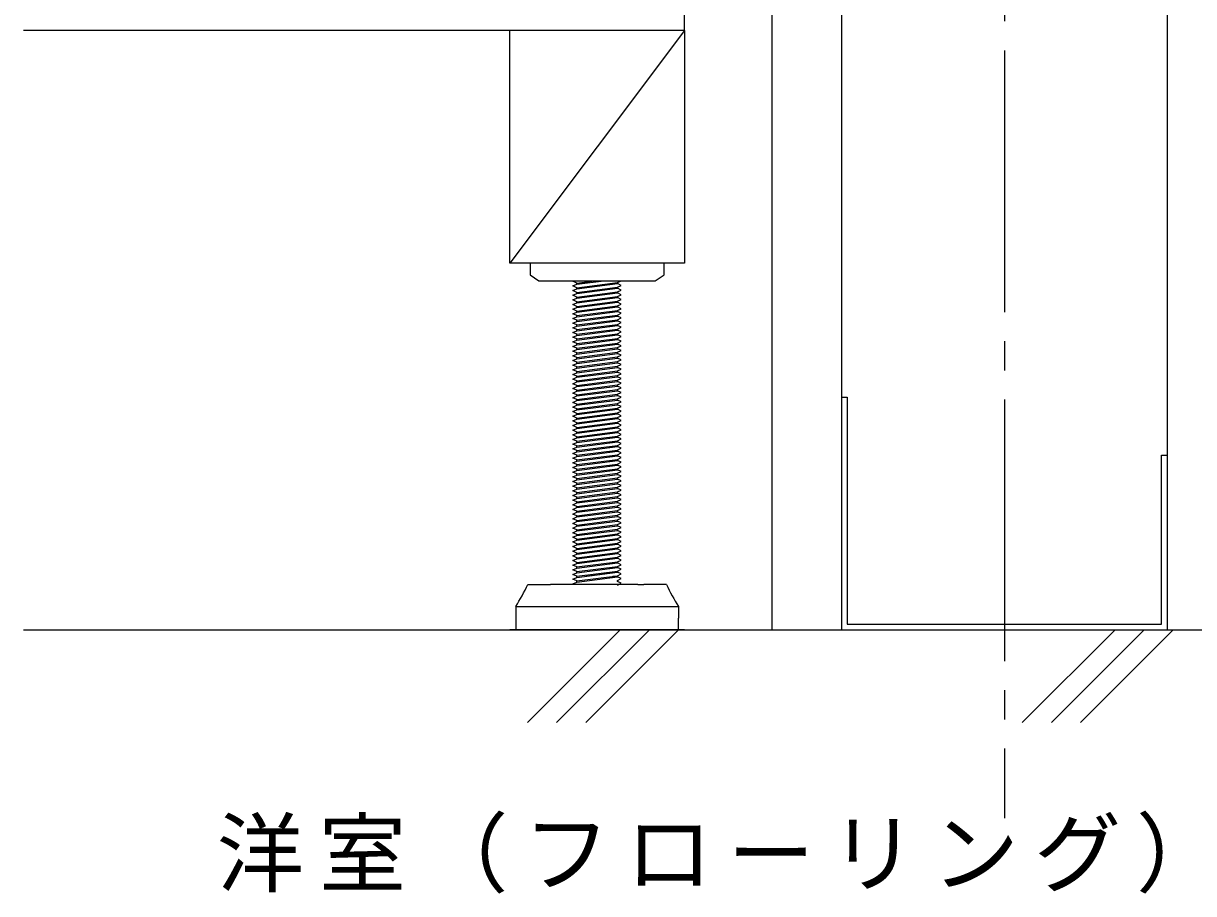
# Model space of a CAD drawing. Units: millimetres, scale not verified. Extents: x -688 to 687, y -487 to 475.
# Drawn here: x 100.3 to 301.4, y -82.5 to 67.1 of the extents above; entities that cross this region are included whole.
import ezdxf

# ---------------------------------------------------------------- set-up
doc = ezdxf.new("R2010")
doc.units = ezdxf.units.MM
doc.header["$LTSCALE"] = 5
doc.linetypes.add('CHAIN2', pattern=[12, 9, -1, 1, -1])
doc.layers.add('1-0_中心線', color=7, linetype='CHAIN2')
doc.layers.add('1-2_太線１', color=7, linetype='Continuous')
doc.styles.add('ＭＳ ゴシック', font='')
doc.styles.get('ＭＳ ゴシック').set_extended_font_data('MS Gothic')

msp = doc.modelspace()

# ---------------------------------------------------------------- linework, layer by layer
at = {"layer": '1-0_中心線'}
msp.add_line((268.917, 182.446), (268.917, -69.554), dxfattribs=at)
at = {"layer": '1-2_太線１'}
for p, q in [((228.917, 161.993), (228.917, -37.156)), ((240.917, 161.993), (240.917, -37.156)), ((296.917, -37.156), (296.917, 161.993)), ((213.917, 65.844), (100.314, 65.844)), ((213.917, 65.844), (183.917, 65.844)), ((187.417, 25.844), (187.417, 23.844)), ((210.417, 23.844), (210.417, 25.844)), ((194.767, 21.944), (195.417, 22.244)), ((195.417, 22.444), (198.528, 22.844)), ((195.417, 22.244), (200.084, 22.844)), ((195.417, 22.244), (195.417, 22.444)), ((195.417, 21.444), (202.417, 22.344)), ((202.417, 22.544), (203.067, 22.844)), ((202.417, 22.344), (202.417, 22.544)), ((203.067, 22.044), (202.417, 22.344)), ((195.417, 21.644), (194.767, 21.944)), ((194.767, 21.144), (195.417, 21.444)), ((195.417, 20.844), (194.767, 21.144)), ((194.767, 20.344), (195.417, 20.644)), ((195.417, 20.044), (194.767, 20.344)), ((195.417, 20.644), (202.417, 21.544)), ((195.417, 19.844), (202.417, 20.744)), ((202.417, 21.744), (203.067, 22.044)), ((202.417, 21.544), (202.417, 21.744)), ((203.067, 21.244), (202.417, 21.544)), ((202.417, 20.944), (203.067, 21.244)), ((202.417, 20.744), (202.417, 20.944)), ((203.067, 20.444), (202.417, 20.744)), ((202.417, 20.144), (203.067, 20.444)), ((202.417, 19.944), (202.417, 20.144)), ((194.767, 19.544), (195.417, 19.844)), ((195.417, 19.244), (194.767, 19.544)), ((194.767, 18.744), (195.417, 19.044)), ((195.417, 18.444), (194.767, 18.744)), ((194.767, 17.944), (195.417, 18.244)), ((195.417, 19.044), (202.417, 19.944)), ((195.417, 18.244), (202.417, 19.144)), ((195.417, 17.444), (202.417, 18.344)), ((203.067, 19.644), (202.417, 19.944)), ((202.417, 19.344), (203.067, 19.644)), ((202.417, 19.144), (202.417, 19.344)), ((203.067, 18.844), (202.417, 19.144)), ((202.417, 18.544), (203.067, 18.844)), ((202.417, 18.344), (202.417, 18.544)), ((203.067, 18.044), (202.417, 18.344)), ((195.417, 17.644), (194.767, 17.944)), ((194.767, 17.144), (195.417, 17.444)), ((195.417, 16.844), (194.767, 17.144)), ((194.767, 16.344), (195.417, 16.644)), ((195.417, 16.044), (194.767, 16.344)), ((195.417, 16.644), (202.417, 17.544)), ((195.417, 15.844), (202.417, 16.744)), ((202.417, 17.744), (203.067, 18.044)), ((202.417, 17.544), (202.417, 17.744)), ((203.067, 17.244), (202.417, 17.544)), ((202.417, 16.944), (203.067, 17.244)), ((202.417, 16.744), (202.417, 16.944)), ((203.067, 16.444), (202.417, 16.744)), ((202.417, 16.144), (203.067, 16.444)), ((202.417, 15.944), (202.417, 16.144)), ((194.767, 14.744), (195.417, 15.044)), ((195.417, 14.444), (194.767, 14.744)), ((194.767, 13.944), (195.417, 14.244)), ((195.417, 15.044), (202.417, 15.944)), ((195.417, 14.244), (202.417, 15.144)), ((195.417, 13.444), (202.417, 14.344)), ((203.067, 15.644), (202.417, 15.944)), ((202.417, 15.344), (203.067, 15.644)), ((202.417, 15.144), (202.417, 15.344)), ((203.067, 14.844), (202.417, 15.144)), ((202.417, 14.544), (203.067, 14.844)), ((202.417, 14.344), (202.417, 14.544)), ((203.067, 14.044), (202.417, 14.344)), ((195.417, 13.644), (194.767, 13.944)), ((194.767, 13.144), (195.417, 13.444)), ((195.417, 12.844), (194.767, 13.144)), ((194.767, 12.344), (195.417, 12.644)), ((195.417, 12.044), (194.767, 12.344)), ((195.417, 12.644), (202.417, 13.544)), ((195.417, 11.844), (202.417, 12.744)), ((202.417, 13.744), (203.067, 14.044)), ((202.417, 13.544), (202.417, 13.744)), ((203.067, 13.244), (202.417, 13.544)), ((202.417, 12.944), (203.067, 13.244)), ((202.417, 12.744), (202.417, 12.944)), ((203.067, 12.444), (202.417, 12.744)), ((202.417, 12.144), (203.067, 12.444)), ((202.417, 11.944), (202.417, 12.144)), ((194.767, 11.544), (195.417, 11.844)), ((195.417, 11.244), (194.767, 11.544)), ((194.767, 10.744), (195.417, 11.044)), ((195.417, 10.444), (194.767, 10.744)), ((195.417, 11.044), (202.417, 11.944)), ((195.417, 10.244), (202.417, 11.144)), ((195.417, 9.444), (202.417, 10.344)), ((203.067, 11.644), (202.417, 11.944)), ((202.417, 11.344), (203.067, 11.644)), ((202.417, 11.144), (202.417, 11.344)), ((203.067, 10.844), (202.417, 11.144)), ((202.417, 10.544), (203.067, 10.844)), ((202.417, 10.344), (202.417, 10.544)), ((203.067, 10.044), (202.417, 10.344)), ((194.767, 9.144), (195.417, 9.444)), ((195.417, 8.844), (194.767, 9.144)), ((194.767, 8.344), (195.417, 8.644)), ((195.417, 8.044), (194.767, 8.344)), ((195.417, 8.644), (202.417, 9.544)), ((195.417, 7.844), (202.417, 8.744)), ((202.417, 9.744), (203.067, 10.044)), ((202.417, 9.544), (202.417, 9.744)), ((203.067, 9.244), (202.417, 9.544)), ((202.417, 8.944), (203.067, 9.244)), ((202.417, 8.744), (202.417, 8.944)), ((203.067, 8.444), (202.417, 8.744)), ((202.417, 8.144), (203.067, 8.444)), ((202.417, 7.944), (202.417, 8.144)), ((194.767, 7.544), (195.417, 7.844)), ((195.417, 7.244), (194.767, 7.544)), ((194.767, 6.744), (195.417, 7.044)), ((195.417, 6.444), (194.767, 6.744)), ((194.767, 5.944), (195.417, 6.244)), ((195.417, 7.044), (202.417, 7.944)), ((195.417, 6.244), (202.417, 7.144)), ((195.417, 5.444), (202.417, 6.344)), ((203.067, 7.644), (202.417, 7.944)), ((202.417, 7.344), (203.067, 7.644)), ((202.417, 7.144), (202.417, 7.344)), ((203.067, 6.844), (202.417, 7.144)), ((202.417, 6.544), (203.067, 6.844)), ((202.417, 6.344), (202.417, 6.544)), ((203.067, 6.044), (202.417, 6.344)), ((202.417, 5.744), (203.067, 6.044)), ((195.417, 5.644), (194.767, 5.944)), ((194.767, 5.144), (195.417, 5.444)), ((195.417, 4.844), (194.767, 5.144)), ((194.767, 4.344), (195.417, 4.644)), ((195.417, 4.044), (194.767, 4.344)), ((195.417, 4.644), (202.417, 5.544)), ((195.417, 3.844), (202.417, 4.744)), ((202.417, 5.544), (202.417, 5.744)), ((203.067, 5.244), (202.417, 5.544)), ((202.417, 4.944), (203.067, 5.244)), ((202.417, 4.744), (202.417, 4.944)), ((203.067, 4.444), (202.417, 4.744)), ((202.417, 4.144), (203.067, 4.444)), ((202.417, 3.944), (202.417, 4.144)), ((194.767, 3.544), (195.417, 3.844)), ((195.417, 3.244), (194.767, 3.544)), ((194.767, 2.744), (195.417, 3.044)), ((195.417, 2.444), (194.767, 2.744)), ((194.767, 1.944), (195.417, 2.244)), ((195.417, 3.044), (202.417, 3.944)), ((195.417, 2.244), (202.417, 3.144)), ((195.417, 1.444), (202.417, 2.344)), ((203.067, 3.644), (202.417, 3.944)), ((202.417, 3.344), (203.067, 3.644)), ((202.417, 3.144), (202.417, 3.344)), ((203.067, 2.844), (202.417, 3.144)), ((202.417, 2.544), (203.067, 2.844)), ((202.417, 2.344), (202.417, 2.544)), ((203.067, 2.044), (202.417, 2.344)), ((202.417, 1.744), (203.067, 2.044)), ((240.917, 2.844), (241.917, 2.844)), ((241.917, 2.844), (241.917, -36.156)), ((195.417, 1.644), (194.767, 1.944)), ((194.767, 1.144), (195.417, 1.444)), ((195.417, 0.844), (194.767, 1.144)), ((194.767, 0.344), (195.417, 0.644)), ((195.417, 0.044), (194.767, 0.344)), ((195.417, 0.644), (202.417, 1.544)), ((195.417, -0.156), (202.417, 0.744)), ((202.417, 1.544), (202.417, 1.744)), ((203.067, 1.244), (202.417, 1.544)), ((202.417, 0.944), (203.067, 1.244)), ((202.417, 0.744), (202.417, 0.944)), ((203.067, 0.444), (202.417, 0.744)), ((202.417, 0.144), (203.067, 0.444)), ((202.417, -0.056), (202.417, 0.144)), ((194.767, -0.456), (195.417, -0.156)), ((195.417, -0.756), (194.767, -0.456)), ((194.767, -1.256), (195.417, -0.956)), ((195.417, -1.556), (194.767, -1.256)), ((194.767, -2.056), (195.417, -1.756)), ((195.417, -0.956), (202.417, -0.056)), ((195.417, -1.756), (202.417, -0.856)), ((195.417, -2.556), (202.417, -1.656)), ((203.067, -0.356), (202.417, -0.056)), ((202.417, -0.656), (203.067, -0.356)), ((202.417, -0.856), (202.417, -0.656)), ((203.067, -1.156), (202.417, -0.856)), ((202.417, -1.456), (203.067, -1.156)), ((202.417, -1.656), (202.417, -1.456)), ((203.067, -1.956), (202.417, -1.656)), ((202.417, -2.256), (203.067, -1.956)), ((195.417, -2.356), (194.767, -2.056)), ((194.767, -2.856), (195.417, -2.556)), ((195.417, -3.156), (194.767, -2.856)), ((194.767, -3.656), (195.417, -3.356)), ((195.417, -3.956), (194.767, -3.656)), ((195.417, -3.356), (202.417, -2.456)), ((195.417, -4.156), (202.417, -3.256)), ((195.417, -4.756), (202.417, -3.856)), ((202.417, -2.456), (202.417, -2.256)), ((203.067, -2.756), (202.417, -2.456)), ((202.417, -3.056), (203.067, -2.756)), ((202.417, -3.256), (202.417, -3.056)), ((203.067, -3.556), (202.417, -3.256)), ((202.417, -3.856), (203.067, -3.556)), ((194.767, -4.456), (195.417, -4.156)), ((195.417, -4.756), (194.767, -4.456)), ((194.767, -5.256), (195.417, -4.956)), ((195.417, -5.556), (194.767, -5.256)), ((194.767, -6.056), (195.417, -5.756)), ((195.417, -4.956), (195.417, -4.756)), ((195.417, -5.756), (202.417, -4.856)), ((195.417, -6.556), (202.417, -5.656)), ((203.067, -4.356), (202.417, -4.056)), ((202.417, -4.656), (203.067, -4.356)), ((202.417, -4.856), (202.417, -4.656)), ((203.067, -5.156), (202.417, -4.856)), ((202.417, -5.456), (203.067, -5.156)), ((202.417, -5.656), (202.417, -5.456)), ((203.067, -5.956), (202.417, -5.656)), ((202.417, -6.256), (203.067, -5.956)), ((195.417, -6.356), (194.767, -6.056)), ((194.767, -6.856), (195.417, -6.556)), ((195.417, -7.156), (194.767, -6.856)), ((194.767, -7.656), (195.417, -7.356)), ((195.417, -7.956), (194.767, -7.656)), ((195.417, -7.356), (202.417, -6.456)), ((195.417, -8.156), (202.417, -7.256)), ((202.417, -6.456), (202.417, -6.256)), ((203.067, -6.756), (202.417, -6.456)), ((202.417, -7.056), (203.067, -6.756)), ((202.417, -7.256), (202.417, -7.056)), ((203.067, -7.556), (202.417, -7.256)), ((202.417, -7.856), (203.067, -7.556)), ((202.417, -8.056), (202.417, -7.856)), ((295.917, -7.156), (296.917, -7.156)), ((295.917, -36.156), (295.917, -7.156)), ((194.767, -8.456), (195.417, -8.156)), ((195.417, -8.756), (194.767, -8.456)), ((194.767, -9.256), (195.417, -8.956)), ((195.417, -9.556), (194.767, -9.256)), ((194.767, -10.056), (195.417, -9.756)), ((195.417, -8.956), (202.417, -8.056)), ((195.417, -9.756), (202.417, -8.856)), ((195.417, -10.556), (202.417, -9.656)), ((203.067, -8.356), (202.417, -8.056)), ((202.417, -8.656), (203.067, -8.356)), ((202.417, -8.856), (202.417, -8.656)), ((203.067, -9.156), (202.417, -8.856)), ((202.417, -9.456), (203.067, -9.156)), ((202.417, -9.656), (202.417, -9.456)), ((203.067, -9.956), (202.417, -9.656)), ((202.417, -10.256), (203.067, -9.956)), ((195.417, -10.356), (194.767, -10.056)), ((194.767, -10.856), (195.417, -10.556)), ((195.417, -11.156), (194.767, -10.856)), ((194.767, -11.656), (195.417, -11.356)), ((195.417, -11.956), (194.767, -11.656)), ((195.417, -11.356), (202.417, -10.456)), ((195.417, -12.156), (202.417, -11.256)), ((195.417, -12.956), (202.417, -12.056)), ((202.417, -10.456), (202.417, -10.256)), ((203.067, -10.756), (202.417, -10.456)), ((202.417, -11.056), (203.067, -10.756)), ((202.417, -11.256), (202.417, -11.056)), ((203.067, -11.556), (202.417, -11.256)), ((202.417, -11.856), (203.067, -11.556)), ((202.417, -12.056), (202.417, -11.856)), ((203.067, -12.356), (202.417, -12.056)), ((194.767, -12.456), (195.417, -12.156)), ((195.417, -12.756), (194.767, -12.456)), ((194.767, -13.256), (195.417, -12.956)), ((195.417, -13.556), (194.767, -13.256)), ((194.767, -14.056), (195.417, -13.756)), ((195.417, -14.356), (194.767, -14.056)), ((195.417, -13.756), (202.417, -12.856)), ((195.417, -14.556), (202.417, -13.656)), ((202.417, -12.656), (203.067, -12.356)), ((202.417, -12.856), (202.417, -12.656)), ((203.067, -13.156), (202.417, -12.856)), ((202.417, -13.456), (203.067, -13.156)), ((202.417, -13.656), (202.417, -13.456)), ((203.067, -13.956), (202.417, -13.656)), ((202.417, -14.256), (203.067, -13.956)), ((194.767, -14.856), (195.417, -14.556)), ((195.417, -15.156), (194.767, -14.856)), ((194.767, -15.656), (195.417, -15.356)), ((195.417, -15.956), (194.767, -15.656)), ((195.417, -15.356), (202.417, -14.456)), ((195.417, -16.156), (202.417, -15.256)), ((195.417, -16.756), (202.417, -15.856)), ((202.417, -14.456), (202.417, -14.256)), ((203.067, -14.756), (202.417, -14.456)), ((202.417, -15.056), (203.067, -14.756)), ((202.417, -15.256), (202.417, -15.056)), ((203.067, -15.556), (202.417, -15.256)), ((202.417, -15.856), (203.067, -15.556)), ((203.067, -16.356), (202.417, -16.056)), ((194.767, -16.456), (195.417, -16.156)), ((195.417, -16.756), (194.767, -16.456)), ((194.767, -17.256), (195.417, -16.956)), ((195.417, -17.556), (194.767, -17.256)), ((194.767, -18.056), (195.417, -17.756)), ((195.417, -18.356), (194.767, -18.056)), ((195.417, -16.956), (195.417, -16.756)), ((195.417, -17.756), (202.417, -16.856)), ((195.417, -18.556), (202.417, -17.656)), ((202.417, -16.656), (203.067, -16.356)), ((202.417, -16.856), (202.417, -16.656)), ((203.067, -17.156), (202.417, -16.856)), ((202.417, -17.456), (203.067, -17.156)), ((202.417, -17.656), (202.417, -17.456)), ((203.067, -17.956), (202.417, -17.656)), ((202.417, -18.256), (203.067, -17.956)), ((194.767, -18.856), (195.417, -18.556)), ((195.417, -19.156), (194.767, -18.856)), ((194.767, -19.656), (195.417, -19.356)), ((195.417, -19.956), (194.767, -19.656)), ((195.417, -19.356), (202.417, -18.456)), ((195.417, -20.156), (202.417, -19.256)), ((195.417, -20.956), (202.417, -20.056)), ((202.417, -18.456), (202.417, -18.256)), ((203.067, -18.756), (202.417, -18.456)), ((202.417, -19.056), (203.067, -18.756)), ((202.417, -19.256), (202.417, -19.056)), ((203.067, -19.556), (202.417, -19.256)), ((202.417, -19.856), (203.067, -19.556)), ((202.417, -20.056), (202.417, -19.856)), ((203.067, -20.356), (202.417, -20.056)), ((194.767, -20.456), (195.417, -20.156)), ((195.417, -20.756), (194.767, -20.456)), ((194.767, -21.256), (195.417, -20.956)), ((195.417, -21.556), (194.767, -21.256)), ((194.767, -22.056), (195.417, -21.756)), ((195.417, -22.356), (194.767, -22.056)), ((195.417, -21.756), (202.417, -20.856)), ((195.417, -22.556), (202.417, -21.656)), ((202.417, -20.656), (203.067, -20.356)), ((202.417, -20.856), (202.417, -20.656)), ((203.067, -21.156), (202.417, -20.856)), ((202.417, -21.456), (203.067, -21.156)), ((202.417, -21.656), (202.417, -21.456)), ((203.067, -21.956), (202.417, -21.656)), ((202.417, -22.256), (203.067, -21.956)), ((194.767, -22.856), (195.417, -22.556)), ((195.417, -23.156), (194.767, -22.856)), ((194.767, -23.656), (195.417, -23.356)), ((195.417, -23.956), (194.767, -23.656)), ((195.417, -23.356), (202.417, -22.456)), ((195.417, -24.156), (202.417, -23.256)), ((195.417, -24.956), (202.417, -24.056)), ((202.417, -22.456), (202.417, -22.256)), ((203.067, -22.756), (202.417, -22.456)), ((202.417, -23.056), (203.067, -22.756)), ((202.417, -23.256), (202.417, -23.056)), ((203.067, -23.556), (202.417, -23.256)), ((202.417, -23.856), (203.067, -23.556)), ((202.417, -24.056), (202.417, -23.856)), ((203.067, -24.356), (202.417, -24.056)), ((194.767, -24.456), (195.417, -24.156)), ((195.417, -24.756), (194.767, -24.456)), ((194.767, -25.256), (195.417, -24.956)), ((194.767, -25.256), (195.417, -24.956)), ((195.417, -25.556), (194.767, -25.256)), ((195.417, -25.556), (194.767, -25.256)), ((194.767, -26.056), (195.417, -25.756)), ((194.767, -26.056), (195.417, -25.756)), ((195.417, -26.356), (194.767, -26.056)), ((195.417, -26.356), (194.767, -26.056)), ((195.417, -25.756), (202.417, -24.856)), ((195.417, -25.756), (202.417, -24.856)), ((195.417, -26.556), (202.417, -25.656)), ((195.417, -26.556), (202.417, -25.656)), ((202.417, -24.656), (203.067, -24.356)), ((202.417, -24.856), (202.417, -24.656)), ((203.067, -25.156), (202.417, -24.856)), ((202.417, -25.456), (203.067, -25.156)), ((202.417, -25.656), (202.417, -25.456)), ((202.417, -25.656), (202.417, -25.456)), ((203.067, -25.956), (202.417, -25.656)), ((203.067, -25.956), (202.417, -25.656)), ((202.417, -26.256), (203.067, -25.956)), ((202.417, -26.256), (203.067, -25.956)), ((194.767, -26.856), (195.417, -26.556)), ((194.767, -26.856), (195.417, -26.556)), ((195.417, -27.156), (194.767, -26.856)), ((195.417, -27.156), (194.767, -26.856)), ((194.767, -27.656), (195.417, -27.356)), ((194.767, -27.656), (195.417, -27.356)), ((195.417, -27.956), (194.767, -27.656)), ((195.417, -27.956), (194.767, -27.656)), ((195.417, -27.356), (202.417, -26.456)), ((195.417, -27.356), (202.417, -26.456)), ((195.417, -27.956), (202.417, -27.056)), ((195.417, -28.156), (202.417, -27.256)), ((195.417, -28.956), (202.417, -28.056)), ((196.973, -27.956), (202.417, -27.256)), ((201.639, -27.956), (202.417, -27.856)), ((202.417, -26.456), (202.417, -26.256)), ((202.417, -26.456), (202.417, -26.256)), ((203.067, -26.756), (202.417, -26.456)), ((203.067, -26.756), (202.417, -26.456)), ((202.417, -27.056), (203.067, -26.756)), ((202.417, -27.056), (203.067, -26.756)), ((202.417, -27.256), (202.417, -27.056)), ((202.417, -27.256), (202.417, -27.056)), ((203.067, -27.556), (202.417, -27.256)), ((203.067, -27.556), (202.417, -27.256)), ((202.417, -27.856), (203.067, -27.556)), ((202.417, -27.856), (203.067, -27.556)), ((202.417, -28.056), (202.417, -27.856)), ((202.417, -27.956), (202.417, -27.856)), ((203.067, -28.356), (202.417, -28.056)), ((186.998, -29.356), (190.917, -29.356)), ((191.917, -29.356), (190.917, -29.356)), ((205.917, -29.356), (191.917, -29.356)), ((194.767, -28.456), (195.417, -28.156)), ((195.417, -28.756), (194.767, -28.456)), ((194.767, -29.256), (195.417, -28.956)), ((202.417, -28.656), (203.067, -28.356)), ((202.417, -28.856), (202.417, -28.656)), ((203.067, -29.156), (202.417, -28.856)), ((202.417, -29.456), (203.067, -29.156)), ((205.917, -29.356), (206.917, -29.356)), ((210.837, -29.356), (206.917, -29.356)), ((184.917, -33.156), (184.917, -35.156)), ((184.917, -35.156), (184.917, -37.156)), ((212.917, -37.156), (212.917, -35.156)), ((241.917, -36.156), (295.917, -36.156)), ((100.314, -37.156), (447.448, -37.156)), ((213.917, -37.156), (183.917, -37.156)), ((202.891, -37.156), (186.957, -53.09)), ((191.957, -53.09), (207.891, -37.156)), ((196.957, -53.09), (212.891, -37.156)), ((228.917, -37.156), (308.917, -37.156)), ((287.925, -37.156), (271.991, -53.09)), ((276.991, -53.09), (292.925, -37.156)), ((281.991, -53.09), (297.925, -37.156))]:
    msp.add_line(p, q, dxfattribs=at)
for points in [[(213.917, 65.844), (213.917, 85.844), (100.314, 85.844)], [(213.917, 65.844), (183.917, 25.844), (183.917, 65.844)], [(213.917, 65.844), (213.917, 25.844), (183.917, 25.844)], [(187.417, 23.844), (188.917, 22.844), (208.917, 22.844), (210.417, 23.844)], [(195.417, 22.444), (194.767, 22.744), (194.984, 22.844)], [(195.417, 21.444), (195.417, 21.644), (202.417, 22.544)], [(195.417, 20.644), (195.417, 20.844), (202.417, 21.744)], [(195.417, 19.844), (195.417, 20.044), (202.417, 20.944)], [(195.417, 19.044), (195.417, 19.244), (202.417, 20.144)], [(195.417, 18.244), (195.417, 18.444), (202.417, 19.344)], [(195.417, 17.444), (195.417, 17.644), (202.417, 18.544)], [(195.417, 16.644), (195.417, 16.844), (202.417, 17.744)], [(195.417, 15.844), (195.417, 16.044), (202.417, 16.944)], [(195.417, 15.044), (195.417, 15.244), (202.417, 16.144)], [(195.417, 15.244), (194.767, 15.544), (195.417, 15.844)], [(195.417, 14.244), (195.417, 14.444), (202.417, 15.344)], [(195.417, 13.444), (195.417, 13.644), (202.417, 14.544)], [(195.417, 12.644), (195.417, 12.844), (202.417, 13.744)], [(195.417, 11.844), (195.417, 12.044), (202.417, 12.944)], [(195.417, 11.044), (195.417, 11.244), (202.417, 12.144)], [(195.417, 9.644), (194.767, 9.944), (195.417, 10.244)], [(195.417, 10.244), (195.417, 10.444), (202.417, 11.344)], [(195.417, 9.444), (195.417, 9.644), (202.417, 10.544)], [(195.417, 8.644), (195.417, 8.844), (202.417, 9.744)], [(195.417, 7.844), (195.417, 8.044), (202.417, 8.944)], [(195.417, 7.044), (195.417, 7.244), (202.417, 8.144)], [(195.417, 6.244), (195.417, 6.444), (202.417, 7.344)], [(195.417, 5.444), (195.417, 5.644), (202.417, 6.544)], [(195.417, 4.644), (195.417, 4.844), (202.417, 5.744)], [(195.417, 3.844), (195.417, 4.044), (202.417, 4.944)], [(195.417, 3.044), (195.417, 3.244), (202.417, 4.144)], [(195.417, 2.244), (195.417, 2.444), (202.417, 3.344)], [(195.417, 1.444), (195.417, 1.644), (202.417, 2.544)], [(195.417, 0.644), (195.417, 0.844), (202.417, 1.744)], [(195.417, -0.156), (195.417, 0.044), (202.417, 0.944)], [(195.417, -0.956), (195.417, -0.756), (202.417, 0.144)], [(195.417, -1.756), (195.417, -1.556), (202.417, -0.656)], [(195.417, -2.556), (195.417, -2.356), (202.417, -1.456)], [(195.417, -3.356), (195.417, -3.156), (202.417, -2.256)], [(195.417, -4.156), (195.417, -3.956), (202.417, -3.056)], [(195.417, -4.956), (202.417, -4.056), (202.417, -3.856)], [(195.417, -5.756), (195.417, -5.556), (202.417, -4.656)], [(195.417, -6.556), (195.417, -6.356), (202.417, -5.456)], [(195.417, -7.356), (195.417, -7.156), (202.417, -6.256)], [(195.417, -8.156), (195.417, -7.956), (202.417, -7.056)], [(195.417, -8.956), (195.417, -8.756), (202.417, -7.856)], [(195.417, -9.756), (195.417, -9.556), (202.417, -8.656)], [(195.417, -10.556), (195.417, -10.356), (202.417, -9.456)], [(195.417, -11.356), (195.417, -11.156), (202.417, -10.256)], [(195.417, -12.156), (195.417, -11.956), (202.417, -11.056)], [(195.417, -12.956), (195.417, -12.756), (202.417, -11.856)], [(195.417, -13.756), (195.417, -13.556), (202.417, -12.656)], [(195.417, -14.556), (195.417, -14.356), (202.417, -13.456)], [(195.417, -15.356), (195.417, -15.156), (202.417, -14.256)], [(195.417, -16.156), (195.417, -15.956), (202.417, -15.056)], [(195.417, -16.956), (202.417, -16.056), (202.417, -15.856)], [(195.417, -17.756), (195.417, -17.556), (202.417, -16.656)], [(195.417, -18.556), (195.417, -18.356), (202.417, -17.456)], [(195.417, -19.356), (195.417, -19.156), (202.417, -18.256)], [(195.417, -20.156), (195.417, -19.956), (202.417, -19.056)], [(195.417, -20.956), (195.417, -20.756), (202.417, -19.856)], [(195.417, -21.756), (195.417, -21.556), (202.417, -20.656)], [(195.417, -22.556), (195.417, -22.356), (202.417, -21.456)], [(195.417, -23.356), (195.417, -23.156), (202.417, -22.256)], [(195.417, -24.156), (195.417, -23.956), (202.417, -23.056)], [(195.417, -24.956), (195.417, -24.756), (202.417, -23.856)], [(195.417, -25.756), (195.417, -25.556), (202.417, -24.656)], [(195.417, -25.756), (195.417, -25.556), (202.417, -24.656)], [(195.417, -26.556), (195.417, -26.356), (202.417, -25.456), (203.067, -25.156)], [(195.417, -26.556), (195.417, -26.356), (202.417, -25.456)], [(195.417, -27.356), (195.417, -27.156), (202.417, -26.256)], [(195.417, -27.356), (195.417, -27.156), (202.417, -26.256)], [(195.417, -28.156), (195.417, -27.956), (202.417, -27.056)], [(195.417, -28.956), (195.417, -28.756), (202.417, -27.856)], [(184.917, -33.156), (212.917, -33.156), (212.917, -35.156)]]:
    msp.add_lwpolyline(points, dxfattribs=at)
for centre, start, end in [((159.712, -16.886), 327.159, 335.44019), ((238.123, -16.886), 204.5598, 212.84099)]:
    msp.add_arc(centre, 30, start, end, dxfattribs=at)

# ---------------------------------------------------------------- texts
at = {"layer": '1-0_中心線', "insert": (133.533, -82.492), "char_height": 11, "attachment_point": 7, "style": 'ＭＳ ゴシック'}
msp.add_mtext('\\T1.17;洋室（フローリング）', dxfattribs=at)

doc.saveas('drawing.dxf')
